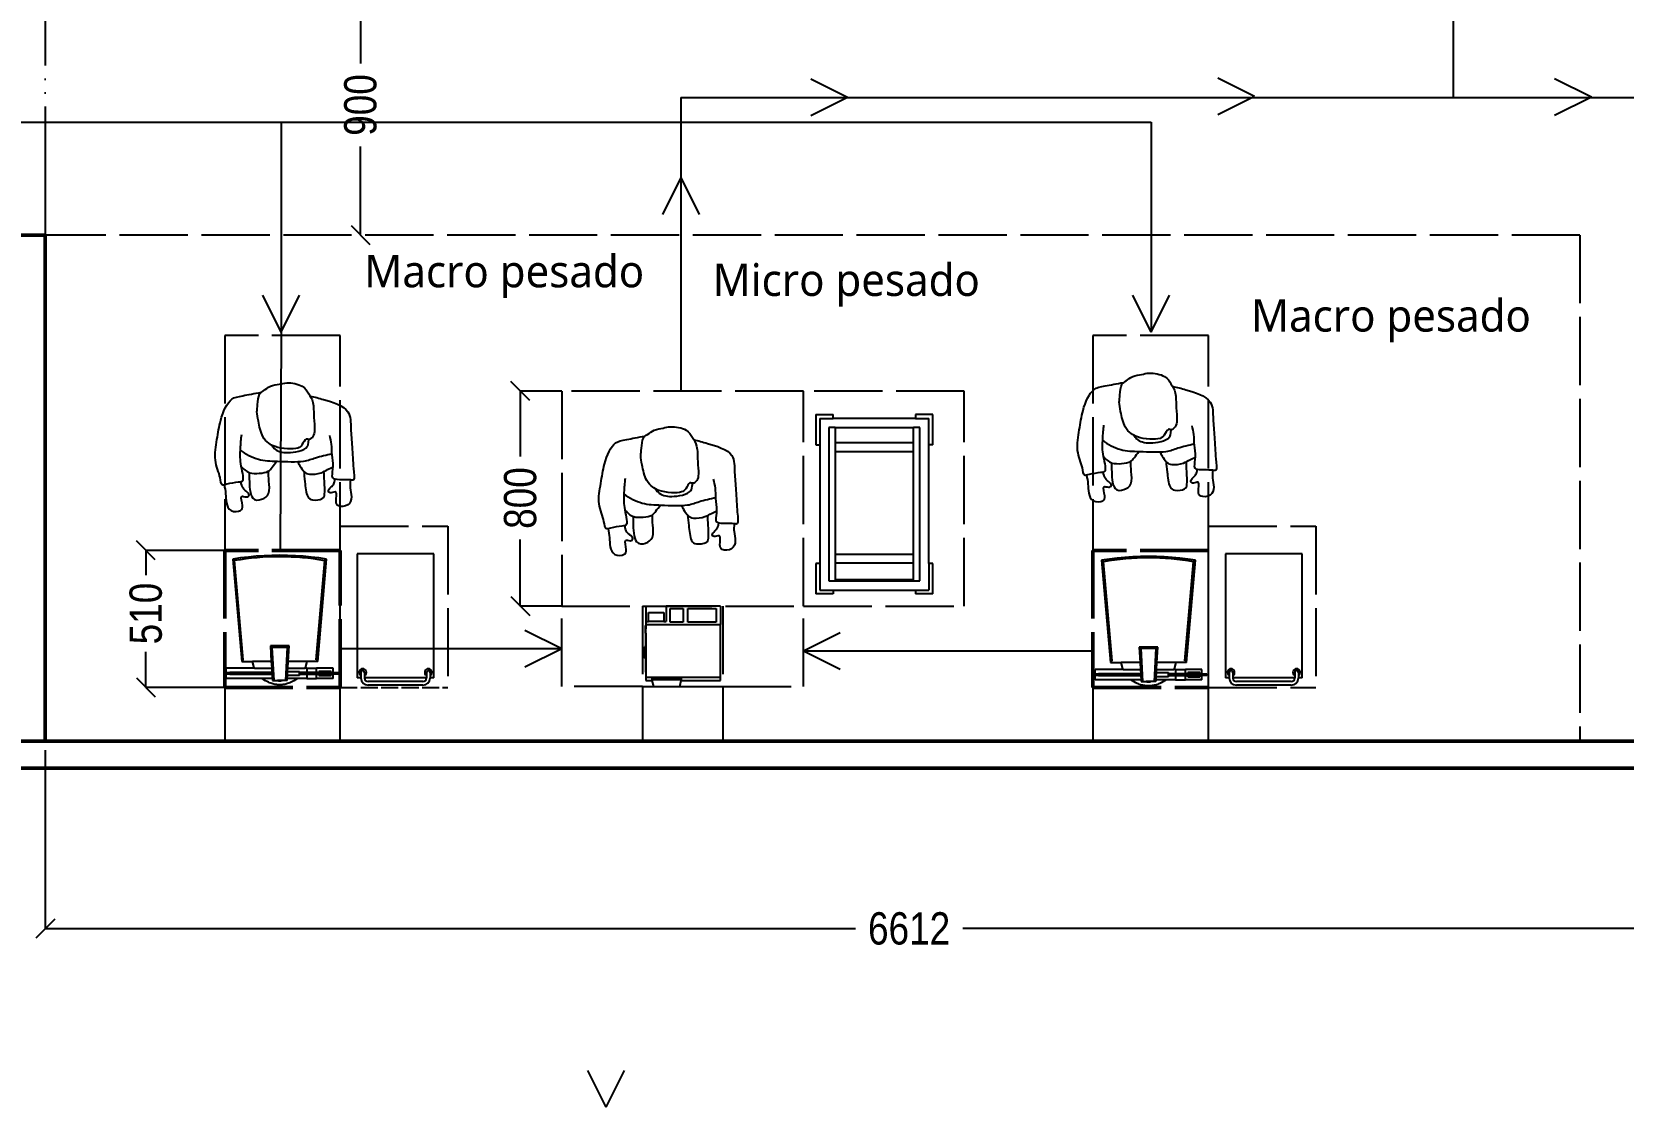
# Model space of a CAD drawing. Header units: millimetres. Extents: x -9564 to 100156, y -26854 to 24346.
# Drawn here: x 64003 to 69926, y -26854 to -22852 of the extents above; entities that cross this region are included whole.
import ezdxf

# ---------------------------------------------------------------- set-up
doc = ezdxf.new("R2010")
doc.units = ezdxf.units.MM
doc.header["$LTSCALE"] = 100
for name, pattern in [('DASHED2', [0.762, 0.635, -0.127]), ('DASHEDX2', [3.048, 2.54, -0.508]), ('DIVIDEX2', [6.604, 5.08, -0.508, 0, -0.508, 0, -0.508])]:
    doc.linetypes.add(name, pattern=pattern)
for name, color, linetype in [('Area circulacion', 50, 'DASHEDX2'), ('Area proceso', 90, 'DASHEDX2'), ('Cotas secundarias', 41, 'Continuous'), ('Flujo proceso', 4, 'Continuous'), ('Maquinas', 200, 'Continuous'), ('Personal', 171, 'Continuous'), ('Puertas', 43, 'DIVIDEX2'), ('rotulo', 211, 'Continuous'), ('Transporte semielaborado', 30, 'Continuous')]:
    doc.layers.add(name, color=color, linetype=linetype)
doc.layers.add('Area maquinas', color=140, linetype='DASHEDX2', lineweight=50)
doc.layers.add('Paredes', color=7, linetype='Continuous', lineweight=50)
doc.styles.add('OpenSans', font='OpenSans-Regular.ttf')
doc.styles.add('OpenSansCondensed-Light', font='OpenSansCondensed-Light.ttf')
doc.dimstyles.new('Cotas Mateo', dxfattribs={"dimtxt": 120, "dimasz": 70, "dimexe": 0.375, "dimexo": 0.125, "dimgap": 0.1, "dimtad": 1, "dimdec": 0, "dimzin": 12, "dimdsep": 46, "dimtxsty": 'OpenSansCondensed-Light', "dimblk": 'OBLIQUE', "dimcen": 2.5, "dimazin": 3, "dimtfac": 0.5, "dimtdec": 0, "dimtmove": 2, "dimatfit": 3, "dimarcsym": 0})

# ---------------------------------------------------------------- blocks, each defined once
blk = doc.blocks.new('pa17-16')
for points, knots in [([(5.62, 2.5537), (5.6188, 2.5427), (5.6154, 2.5253), (5.6223, 2.4901), (5.6346, 2.4293), (5.661, 2.4064), (5.685, 2.3908), (5.7322, 2.3832), (5.7723, 2.3842), (5.7881, 2.3969), (5.8018, 2.4268), (5.8146, 2.4162), (5.8324, 2.4305), (5.8382, 2.4568), (5.8318, 2.5038), (5.8344, 2.5615), (5.8137, 2.5937), (5.7944, 2.6284), (5.7307, 2.6388), (5.7037, 2.6296), (5.6679, 2.626), (5.6442, 2.6055), (5.6228, 2.5961), (5.6214, 2.5667), (5.62, 2.5537)], [0, 0, 0, 0, 0.297584, 0.631064, 1.068635, 1.39533, 1.69617, 2.097861, 2.458938, 2.716293, 3.010442, 3.199165, 3.447293, 3.731671, 4.119196, 4.541864, 4.881702, 5.22714, 5.673063, 5.989311, 6.327668, 6.644571, 6.906626, 7.259736, 7.259736, 7.259736, 7.259736]), ([(5.5575, 2.4391), (5.5549, 2.4218), (5.5525, 2.3852), (5.5491, 2.3329), (5.5712, 2.2599), (5.5431, 2.2589), (5.5029, 2.2526), (5.4793, 2.2435), (5.4785, 2.2813), (5.4499, 2.3438), (5.4658, 2.4235), (5.4776, 2.5033), (5.5116, 2.5798), (5.5552, 2.585), (5.608, 2.5962), (5.6336, 2.6001)], [0, 0, 0, 0, 0.404899, 0.829805, 1.276298, 1.516647, 1.885942, 2.122553, 2.418487, 2.881882, 3.382407, 3.897515, 4.613825, 5.020942, 5.393355, 5.393355, 5.393355, 5.393355]), ([(5.8196, 2.5846), (5.837, 2.5819), (5.8817, 2.5675), (5.9755, 2.5418), (5.972, 2.4609), (5.9791, 2.3926), (5.9812, 2.315), (5.9891, 2.2612), (5.9692, 2.2664), (5.9401, 2.2663), (5.9063, 2.2668), (5.9005, 2.2811), (5.909, 2.3184), (5.9007, 2.3606), (5.9019, 2.4011), (5.8964, 2.4238), (5.8933, 2.4348)], [6.682038, 6.682038, 6.682038, 6.682038, 7.076266, 7.806153, 8.304227, 8.77662, 9.284333, 9.649979, 9.844608, 10.160206, 10.472731, 10.661147, 10.998544, 11.371438, 11.724832, 12.051545, 12.051545, 12.051545, 12.051545]), ([(5.6724, 2.3994), (5.675, 2.3947), (5.6837, 2.383), (5.7041, 2.3718), (5.7348, 2.3697), (5.774, 2.3728), (5.8085, 2.3874), (5.8116, 2.4015), (5.8144, 2.4199)], [0.121052, 0.121052, 0.121052, 0.121052, 0.297289, 0.584433, 0.895396, 1.26174, 1.600834, 1.760925, 1.760925, 1.760925, 1.760925]), ([(5.5522, 2.3809), (5.573, 2.3653), (5.6222, 2.3398), (5.6924, 2.3383), (5.7952, 2.3323), (5.8376, 2.352), (5.881, 2.3613), (5.9019, 2.366)], [0, 0, 0, 0, 0.49262, 0.970296, 1.525877, 1.91054, 2.357805, 2.357805, 2.357805, 2.357805]), ([(5.5552, 2.3206), (5.5597, 2.3147), (5.5706, 2.3043), (5.5892, 2.2916), (5.6248, 2.2913), (5.6613, 2.2967), (5.6731, 2.3154), (5.6858, 2.3299), (5.6912, 2.3378)], [0, 0, 0, 0, 0.262594, 0.520609, 0.853848, 1.185107, 1.43842, 1.738028, 1.738028, 1.738028, 1.738028]), ([(5.5867, 2.2952), (5.5866, 2.2877), (5.5872, 2.2667), (5.5883, 2.1873), (5.6353, 2.19), (5.6673, 2.2128), (5.6606, 2.2618), (5.6599, 2.2881), (5.6606, 2.3008)], [0.078483, 0.078483, 0.078483, 0.078483, 0.321516, 0.797556, 1.122606, 1.448668, 1.830958, 2.166281, 2.166281, 2.166281, 2.166281]), ([(5.7713, 2.3359), (5.7736, 2.3305), (5.7786, 2.3203), (5.7954, 2.2951), (5.8154, 2.2848), (5.8612, 2.2906), (5.8838, 2.3057), (5.8988, 2.3117), (5.9058, 2.3148)], [0, 0, 0, 0, 0.233477, 0.532145, 0.79329, 1.163492, 1.458071, 1.725911, 1.725911, 1.725911, 1.725911]), ([(5.7943, 2.2992), (5.7951, 2.2858), (5.7984, 2.2614), (5.8038, 2.2002), (5.8255, 2.1869), (5.8672, 2.191), (5.8755, 2.2117), (5.8718, 2.2605), (5.8715, 2.286), (5.871, 2.2978)], [0, 0, 0, 0, 0.353805, 0.775896, 1.041599, 1.377968, 1.615337, 2.001902, 2.313716, 2.313716, 2.313716, 2.313716]), ([(5.4915, 2.2484), (5.4936, 2.2374), (5.4981, 2.215), (5.4968, 2.1806), (5.512, 2.1445), (5.5569, 2.147), (5.5634, 2.1681), (5.5498, 2.2128), (5.5753, 2.1995), (5.5912, 2.209), (5.5741, 2.2257), (5.5617, 2.2339), (5.5559, 2.2515), (5.5556, 2.26)], [0, 0, 0, 0, 0.324329, 0.654038, 0.980089, 1.31306, 1.562526, 1.890179, 2.123217, 2.319335, 2.559559, 2.78492, 3.066636, 3.066636, 3.066636, 3.066636]), ([(5.9713, 2.2652), (5.9703, 2.2553), (5.9686, 2.234), (5.9786, 2.2017), (5.9668, 2.1644), (5.9218, 2.1628), (5.9134, 2.1832), (5.9229, 2.229), (5.8988, 2.2135), (5.882, 2.2215), (5.8976, 2.2397), (5.908, 2.248), (5.912, 2.2618), (5.9127, 2.2683)], [0.038839, 0.038839, 0.038839, 0.038839, 0.324329, 0.654038, 0.980089, 1.31306, 1.562526, 1.890179, 2.123217, 2.319335, 2.559559, 2.78492, 2.989829, 2.989829, 2.989829, 2.989829])]:
    blk.add_open_spline(points, degree=3, knots=knots)
blk = doc.blocks.new('Bakery Trolley pl')
at = {"layer": 'Transporte semielaborado'}
for p, q in [((0.1804, 0.6253), (0.2371, 0.6253)), ((0.1804, 0.6253), (0.1804, 0.526)), ((0.2371, 0.6127), (0.2371, 0.6253)), ((0.5048, 0.6127), (0.5048, 0.6253)), ((0.5048, 0.6253), (0.5615, 0.6253)), ((0.5615, 0.526), (0.5615, 0.6253)), ((0.2371, 0.6127), (0.1929, 0.6127)), ((0.1929, 0.526), (0.1929, 0.6127)), ((0.2229, 0.5827), (0.2229, 0.0827)), ((0.2429, 0.5827), (0.2229, 0.5827)), ((0.5048, 0.6127), (0.2371, 0.6127)), ((0.2429, 0.5827), (0.2429, 0.5798)), ((0.4989, 0.5827), (0.2429, 0.5827)), ((0.2429, 0.5798), (0.4989, 0.5798)), ((0.2429, 0.5798), (0.2429, 0.5245)), ((0.5189, 0.5827), (0.4989, 0.5827)), ((0.4989, 0.5798), (0.4989, 0.5827)), ((0.4989, 0.5245), (0.4989, 0.5798)), ((0.5489, 0.6127), (0.5048, 0.6127)), ((0.5189, 0.0827), (0.5189, 0.5827)), ((0.5489, 0.526), (0.5489, 0.6127)), ((0.1804, 0.526), (0.1929, 0.526)), ((0.1929, 0.526), (0.1929, 0.1394)), ((0.2429, 0.5245), (0.4989, 0.5245)), ((0.2429, 0.5245), (0.2429, 0.4967)), ((0.4989, 0.4967), (0.4989, 0.5245)), ((0.5489, 0.526), (0.5615, 0.526)), ((0.5489, 0.1394), (0.5489, 0.526)), ((0.2429, 0.4967), (0.4989, 0.4967)), ((0.2429, 0.4967), (0.2429, 0.1615)), ((0.4989, 0.1615), (0.4989, 0.4967)), ((0.2429, 0.1615), (0.4989, 0.1615)), ((0.2429, 0.1615), (0.2429, 0.1325)), ((0.4989, 0.1325), (0.4989, 0.1615)), ((0.1804, 0.1394), (0.1929, 0.1394)), ((0.1804, 0.1394), (0.1804, 0.0402)), ((0.1929, 0.1394), (0.1929, 0.0527)), ((0.2429, 0.1325), (0.4989, 0.1325)), ((0.2429, 0.1325), (0.2429, 0.0827)), ((0.4989, 0.0827), (0.4989, 0.1325)), ((0.5615, 0.1394), (0.5489, 0.1394)), ((0.5489, 0.0527), (0.5489, 0.1394)), ((0.5615, 0.0402), (0.5615, 0.1394)), ((0.2371, 0.0527), (0.1929, 0.0527)), ((0.2229, 0.0827), (0.2429, 0.0827)), ((0.2371, 0.0402), (0.2371, 0.0527)), ((0.2371, 0.0527), (0.5048, 0.0527)), ((0.4989, 0.0827), (0.2429, 0.0827)), ((0.4989, 0.0827), (0.5189, 0.0827)), ((0.5048, 0.0527), (0.5048, 0.0402)), ((0.5489, 0.0527), (0.5048, 0.0527)), ((0.1804, 0.0402), (0.2371, 0.0402)), ((0.5615, 0.0402), (0.5048, 0.0402))]:
    blk.add_line(p, q, dxfattribs=at)
blk = doc.blocks.new('_OBLIQUE')
at = {"color": 0, "linetype": 'ByBlock'}
blk.add_line((-0.5, -0.5), (0.5, 0.5), dxfattribs=at)
blk = doc.blocks.new('*D159')
at = {"layer": 'Cotas secundarias', "color": 0, "lineweight": -2, "transparency": 16777216}
for p, q in [((64053.1, -25524.4), (64053.1, -26189.4)), ((70665.5, -25524.4), (70665.5, -26189.4)), ((64053.1, -26189.1), (67068.3, -26189.1)), ((70665.5, -26189.1), (67468.5, -26189.1))]:
    blk.add_line(p, q, dxfattribs=at)
at = {"layer": 'Defpoints', "color": 0, "transparency": 16777216}
for p in [(64053.1, -25524.3), (70665.5, -25524.3), (70665.5, -26189.1)]:
    blk.add_point(p, dxfattribs=at)
at = {"layer": 'Cotas secundarias', "color": 0, "lineweight": -2, "transparency": 16777216, "xscale": 70, "yscale": 70, "zscale": 70, "rotation": 180}
blk.add_blockref('_OBLIQUE', (64053.1, -26189.1), dxfattribs=at)
at = {"layer": 'Cotas secundarias', "color": 0, "lineweight": -2, "transparency": 16777216, "xscale": 70, "yscale": 70, "zscale": 70}
blk.add_blockref('_OBLIQUE', (70665.5, -26189.1), dxfattribs=at)
at = {"layer": 'Cotas secundarias', "color": 0, "transparency": 16777216, "insert": (67268.4, -26189.1), "char_height": 120, "attachment_point": 5, "style": 'OpenSansCondensed-Light'}
blk.add_mtext('6612', dxfattribs=at)
blk = doc.blocks.new('*D160')
at = {"layer": 'Cotas secundarias', "color": 0, "lineweight": -2, "transparency": 16777216}
for p, q in [((65226.4, -22708), (65226.4, -22969.7)), ((65226.6, -22708), (65226.8, -22708)), ((65226.4, -23608), (65226.4, -23278.4)), ((65226.6, -23608), (65226.8, -23608))]:
    blk.add_line(p, q, dxfattribs=at)
at = {"layer": 'Defpoints', "color": 0, "transparency": 16777216}
for p in [(65226.4, -22708), (65226.4, -23608), (65226.4, -23608)]:
    blk.add_point(p, dxfattribs=at)
at = {"layer": 'Cotas secundarias', "color": 0, "lineweight": -2, "transparency": 16777216, "xscale": 70, "yscale": 70, "zscale": 70}
for p, rotation in [((65226.4, -22708), 90), ((65226.4, -23608), 270)]:
    blk.add_blockref('_OBLIQUE', p, dxfattribs=dict(at, rotation=rotation))
at = {"layer": 'Cotas secundarias', "color": 0, "transparency": 16777216, "insert": (65226.4, -23124), "char_height": 120, "attachment_point": 5, "rotation": 90, "style": 'OpenSansCondensed-Light'}
blk.add_mtext('900', dxfattribs=at)
blk = doc.blocks.new('*D181')
at = {"layer": 'Cotas secundarias', "color": 0, "lineweight": -2, "transparency": 16777216}
for p, q in [((64720.8, -24781.4), (64427.2, -24781.4)), ((64427.6, -24781.4), (64427.6, -24873.6)), ((64427.6, -25291.4), (64427.6, -25159.6)), ((64720.8, -25291.4), (64427.2, -25291.4))]:
    blk.add_line(p, q, dxfattribs=at)
at = {"layer": 'Defpoints', "color": 0, "transparency": 16777216}
for p in [(64721, -24781.4), (64427.6, -25291.4), (64721, -25291.4)]:
    blk.add_point(p, dxfattribs=at)
at = {"layer": 'Cotas secundarias', "color": 0, "lineweight": -2, "transparency": 16777216, "xscale": 70, "yscale": 70, "zscale": 70}
for p, rotation in [((64427.6, -24781.4), 90), ((64427.6, -25291.4), 270)]:
    blk.add_blockref('_OBLIQUE', p, dxfattribs=dict(at, rotation=rotation))
at = {"layer": 'Cotas secundarias', "color": 0, "transparency": 16777216, "insert": (64427.6, -25016.6), "char_height": 120, "attachment_point": 5, "rotation": 90, "style": 'OpenSansCondensed-Light'}
blk.add_mtext('510', dxfattribs=at)
blk = doc.blocks.new('*D182')
at = {"layer": 'Cotas secundarias', "color": 0, "lineweight": -2, "transparency": 16777216}
for p, q in [((65975.4, -24188.6), (65820.9, -24188.6)), ((65821.3, -24188.6), (65821.3, -24432.3)), ((65821.3, -24988.6), (65821.3, -24741.1)), ((65975.4, -24988.6), (65820.9, -24988.6))]:
    blk.add_line(p, q, dxfattribs=at)
at = {"layer": 'Defpoints', "color": 0, "transparency": 16777216}
for p in [(65821.3, -24188.6), (65975.5, -24188.6), (65975.5, -24988.6)]:
    blk.add_point(p, dxfattribs=at)
at = {"layer": 'Cotas secundarias', "color": 0, "lineweight": -2, "transparency": 16777216, "xscale": 70, "yscale": 70, "zscale": 70}
for p, rotation in [((65821.3, -24188.6), 90), ((65821.3, -24988.6), 270)]:
    blk.add_blockref('_OBLIQUE', p, dxfattribs=dict(at, rotation=rotation))
at = {"layer": 'Cotas secundarias', "color": 0, "transparency": 16777216, "insert": (65821.3, -24586.7), "char_height": 120, "attachment_point": 5, "rotation": 90, "style": 'OpenSansCondensed-Light'}
blk.add_mtext('800', dxfattribs=at)

msp = doc.modelspace()

# ---------------------------------------------------------------- linework, layer by layer
at = {"color": 3}
msp.add_line((68382.782, -25291.411), (68382.782, -24691.411), dxfattribs=at)
for p, q in [((65150.964, -25291.411), (65150.964, -24781.411)), ((68382.782, -25291.411), (68382.782, -24781.411)), ((65150.964, -25291.411), (65150.964, -25291.411)), ((66525.508, -25288.575), (66575.508, -25288.575)), ((68382.782, -25291.411), (68382.782, -25291.411))]:
    msp.add_line(p, q)
at = {"color": 3, "linetype": 'DASHED2'}
msp.add_line((65150.964, -25291.411), (65550.964, -25291.411), dxfattribs=at)
at = {"layer": 'Area circulacion', "color": 2}
for q in [(64053.09, -23607.991), (69765.508, -25491.411)]:
    msp.add_line((69765.508, -23607.991), q, dxfattribs=at)
at = {"layer": 'Area maquinas'}
for p, q in [((65150.964, -24781.411), (64720.964, -24781.411)), ((64720.964, -24781.411), (64720.964, -25291.411)), ((65150.964, -25291.411), (65150.964, -24781.411)), ((68382.782, -24781.411), (67952.782, -24781.411)), ((67952.782, -24781.411), (67952.782, -25291.411)), ((64720.964, -25291.411), (65150.964, -25291.411)), ((67952.782, -25291.411), (68382.782, -25291.411))]:
    msp.add_line(p, q, dxfattribs=at)
at = {"layer": 'Area proceso', "color": 3}
for p, q in [((65150.964, -23981.411), (64720.964, -23981.411)), ((64720.964, -23981.411), (64720.964, -24781.411)), ((65150.964, -24781.411), (65150.964, -23981.411)), ((68382.782, -23981.411), (67952.782, -23981.411)), ((67952.782, -23981.411), (67952.782, -24781.411)), ((68382.782, -24781.411), (68382.782, -23981.411)), ((66875.508, -24188.575), (65975.508, -24188.575)), ((65975.508, -24188.575), (65975.508, -24988.575)), ((66875.508, -24988.575), (66875.508, -24188.575)), ((67473.909, -24188.575), (66875.508, -24188.575)), ((67473.909, -24988.575), (67473.909, -24188.575)), ((65150.964, -25291.411), (65150.964, -24691.411)), ((65150.964, -24691.411), (65550.964, -24691.411)), ((65550.964, -24691.411), (65550.964, -25291.411)), ((68382.782, -24691.411), (68782.782, -24691.411)), ((68782.782, -24691.411), (68782.782, -25291.411)), ((66875.508, -24988.575), (67473.909, -24988.575)), ((64720.964, -25291.411), (64720.964, -25491.411)), ((65150.964, -25491.411), (65150.964, -25291.411)), ((66275.508, -25288.575), (66275.508, -25491.411)), ((66575.508, -25288.575), (66575.508, -25491.411)), ((67952.782, -25291.411), (67952.782, -25491.411)), ((68382.782, -25491.411), (68382.782, -25291.411)), ((68382.782, -25291.411), (68782.782, -25291.411)), ((64720.964, -25491.411), (65150.964, -25491.411)), ((66275.508, -25491.411), (66575.508, -25491.411)), ((67952.782, -25491.411), (68382.782, -25491.411))]:
    msp.add_line(p, q, dxfattribs=at)
at = {"layer": 'Area proceso'}
for p, q in [((68382.782, -25291.411), (68382.782, -24781.411)), ((65975.508, -25288.575), (65975.508, -24988.575)), ((65975.508, -24988.575), (66875.508, -24988.575)), ((66275.508, -24988.575), (66275.508, -25288.575)), ((66275.508, -24988.575), (66575.508, -24988.575)), ((66575.508, -24988.575), (66575.508, -25288.575)), ((66875.508, -25288.575), (66875.508, -24988.575)), ((66275.508, -25288.575), (65975.508, -25288.575)), ((66275.508, -25288.575), (66525.508, -25288.575)), ((66575.508, -25288.575), (66875.508, -25288.575))]:
    msp.add_line(p, q, dxfattribs=at)
at = {"layer": 'Flujo proceso'}
for p, q in [((69294.373, -23095.54), (69294.373, -19779.8)), ((67039.082, -23096.587), (66902.358, -23028.225)), ((68554.154, -23092.361), (68417.43, -23023.999)), ((69807.848, -23094.854), (69671.123, -23026.492)), ((66418.903, -23095.54), (70144.622, -23095.54)), ((66418.903, -23095.54), (66418.903, -24188.575)), ((67039.082, -23096.587), (66902.358, -23164.949)), ((68554.154, -23092.361), (68417.43, -23160.723)), ((69807.848, -23094.854), (69671.123, -23163.216)), ((60986.884, -23188.149), (68169.437, -23188.149)), ((64930.685, -23188.149), (64930.697, -23968.969)), ((68169.437, -23188.149), (68169.449, -23968.969)), ((66418.379, -23394.261), (66350.017, -23530.985)), ((66418.379, -23394.261), (66486.741, -23530.985)), ((64930.697, -23968.969), (64862.335, -23832.244)), ((64930.697, -23968.969), (64999.059, -23832.244)), ((68169.449, -23968.969), (68101.087, -23832.244)), ((68169.449, -23968.969), (68237.811, -23832.244)), ((64930.697, -23968.969), (64927.33, -24781.411)), ((65975.389, -25147.991), (65838.664, -25079.629)), ((66875.504, -25155.307), (67012.228, -25086.945)), ((65150.964, -25146.829), (65550.964, -25146.829)), ((65550.964, -25146.829), (65975.508, -25146.829)), ((65975.389, -25147.991), (65838.664, -25216.353)), ((65975.389, -25147.991), (65975.508, -25147.992)), ((66875.504, -25155.307), (67012.228, -25223.669)), ((67952.782, -25156.093), (66875.508, -25156.093)), ((66140.626, -26853.58), (66072.264, -26716.855)), ((66140.626, -26853.58), (66208.988, -26716.855))]:
    msp.add_line(p, q, dxfattribs=at)
at = {"layer": 'Maquinas'}
for p, q in [((64780.027, -24809.853), (64751.123, -24814.357)), ((64751.123, -24814.357), (64784.441, -25195.186)), ((64751.123, -24814.357), (64757.894, -24819.661)), ((64809.046, -24806.163), (64780.027, -24809.853)), ((64838.157, -24803.29), (64809.046, -24806.163)), ((64867.338, -24801.237), (64838.157, -24803.29)), ((64896.565, -24800.004), (64867.338, -24801.237)), ((64925.815, -24799.593), (64896.565, -24800.004)), ((64955.065, -24800.004), (64925.815, -24799.593)), ((64984.292, -24801.237), (64955.065, -24800.004)), ((65013.473, -24803.29), (64984.292, -24801.237)), ((65042.584, -24806.163), (65013.473, -24803.29)), ((65071.603, -24809.853), (65042.584, -24806.163)), ((65067.189, -25195.186), (65100.507, -24814.357)), ((65100.507, -24814.357), (65071.603, -24809.853)), ((65100.507, -24814.357), (65093.736, -24819.661)), ((68013.701, -24813.978), (67984.797, -24818.482)), ((68042.72, -24810.288), (68013.701, -24813.978)), ((68071.832, -24807.416), (68042.72, -24810.288)), ((68101.013, -24805.362), (68071.832, -24807.416)), ((68130.24, -24804.129), (68101.013, -24805.362)), ((68159.49, -24803.718), (68130.24, -24804.129)), ((68188.74, -24804.129), (68159.49, -24803.718)), ((68217.966, -24805.362), (68188.74, -24804.129)), ((68247.147, -24807.416), (68217.966, -24805.362)), ((68276.259, -24810.288), (68247.147, -24807.416)), ((68305.278, -24813.978), (68276.259, -24810.288)), ((68334.182, -24818.482), (68305.278, -24813.978)), ((64790.198, -25188.903), (64757.894, -24819.661)), ((65061.432, -25188.903), (65093.736, -24819.661)), ((67984.797, -24818.482), (68018.115, -25199.312)), ((67984.797, -24818.482), (67991.568, -24823.786)), ((68023.873, -25193.029), (67991.568, -24823.786)), ((68295.106, -25193.029), (68327.411, -24823.786)), ((68300.864, -25199.312), (68334.182, -24818.482)), ((68334.182, -24818.482), (68327.411, -24823.786)), ((66288.866, -24988.575), (66288.866, -25046.502)), ((66288.866, -24988.575), (66364.362, -24988.575)), ((66364.362, -24988.575), (66364.362, -25046.502)), ((66565.817, -24988.575), (66364.362, -24988.575)), ((66565.817, -24988.575), (66565.817, -25057.827)), ((66288.866, -25046.502), (66288.866, -25057.827)), ((66288.866, -25046.502), (66298.303, -25046.502)), ((66298.303, -25046.502), (66298.303, -25012.434)), ((66298.303, -25012.434), (66354.925, -25012.434)), ((66354.925, -25046.502), (66298.303, -25046.502)), ((66354.925, -25012.434), (66354.925, -25046.502)), ((66354.925, -25046.502), (66364.362, -25046.502)), ((66379.461, -25048.106), (66379.461, -24998.067)), ((66379.461, -24998.067), (66427.795, -24998.067)), ((66427.795, -25048.106), (66379.461, -25048.106)), ((66427.795, -24998.067), (66427.795, -25048.106)), ((66445.189, -25048.106), (66445.189, -24998.067)), ((66445.189, -24998.067), (66550.718, -24998.067)), ((66550.718, -25048.106), (66445.189, -25048.106)), ((66550.718, -24998.067), (66550.718, -25048.106)), ((66288.866, -25060.662), (66286.978, -25060.662)), ((66286.978, -25061.187), (66286.978, -25060.662)), ((66288.866, -25061.187), (66286.978, -25061.187)), ((66286.978, -25073.891), (66286.978, -25061.187)), ((66288.866, -25073.891), (66286.978, -25073.891)), ((66286.978, -25089.501), (66286.978, -25073.891)), ((66288.866, -25089.501), (66286.978, -25089.501)), ((66286.978, -25089.501), (66286.978, -25140.18)), ((66288.866, -25057.827), (66565.817, -25057.827)), ((66288.866, -25057.827), (66288.866, -25060.662)), ((66288.866, -25060.662), (66288.866, -25061.187)), ((66288.866, -25061.187), (66288.866, -25073.891)), ((66288.866, -25089.501), (66288.866, -25073.891)), ((66288.866, -25089.501), (66288.866, -25235.328)), ((66565.817, -25253.447), (66565.817, -25057.827)), ((64960.334, -25137.24), (64891.296, -25137.24)), ((64891.296, -25137.24), (64894.453, -25195.186)), ((64891.296, -25137.24), (64896.951, -25142.596)), ((64954.679, -25142.596), (64896.951, -25142.596)), ((64896.951, -25142.596), (64903.631, -25265.221)), ((64947.983, -25265.513), (64954.679, -25142.596)), ((64954.679, -25142.596), (64960.334, -25137.24)), ((64957.177, -25195.186), (64960.334, -25137.24)), ((66283.204, -25153.183), (66279.429, -25153.183)), ((66279.429, -25170.17), (66279.429, -25153.183)), ((66283.204, -25170.17), (66279.429, -25170.17)), ((66286.978, -25140.18), (66283.204, -25140.18)), ((66283.204, -25146.202), (66283.204, -25140.18)), ((66283.204, -25146.202), (66283.204, -25153.183)), ((66286.978, -25146.202), (66283.204, -25146.202)), ((66286.978, -25153.183), (66283.204, -25153.183)), ((66286.978, -25170.17), (66283.204, -25170.17)), ((66283.204, -25170.17), (66283.204, -25177.151)), ((66286.978, -25146.202), (66286.978, -25140.18)), ((66286.978, -25146.202), (66286.978, -25153.183)), ((66286.978, -25170.17), (66286.978, -25153.183)), ((66286.978, -25170.17), (66286.978, -25177.151)), ((68194.008, -25141.365), (68124.971, -25141.365)), ((68124.971, -25141.365), (68128.127, -25199.312)), ((68124.971, -25141.365), (68130.626, -25146.721)), ((68188.353, -25146.721), (68130.626, -25146.721)), ((68130.626, -25146.721), (68137.306, -25269.346)), ((68181.657, -25269.638), (68188.353, -25146.721)), ((68188.353, -25146.721), (68194.008, -25141.365)), ((68190.852, -25199.312), (68194.008, -25141.365)), ((64727.042, -25236.379), (64727.042, -25220.333)), ((64831.721, -25220.333), (64727.042, -25220.333)), ((64784.441, -25195.186), (64790.198, -25188.903)), ((64784.441, -25195.186), (64824.493, -25195.186)), ((64894.453, -25195.186), (64824.493, -25195.186)), ((64830.799, -25218.648), (64824.493, -25195.186)), ((64831.721, -25220.333), (64830.799, -25218.648)), ((64831.721, -25220.333), (64895.823, -25220.333)), ((64894.453, -25195.186), (64895.823, -25220.333)), ((64895.823, -25220.333), (64896.697, -25236.379)), ((64954.334, -25247.376), (64955.187, -25231.722)), ((64955.187, -25231.722), (64955.807, -25220.333)), ((64955.187, -25231.722), (64999.863, -25231.722)), ((64955.807, -25220.333), (64957.177, -25195.186)), ((64955.807, -25220.333), (65019.909, -25220.333)), ((65027.137, -25195.186), (64957.177, -25195.186)), ((64999.863, -25236.379), (64999.863, -25231.722)), ((65020.831, -25218.648), (65019.909, -25220.333)), ((65026.339, -25220.333), (65019.909, -25220.333)), ((65027.137, -25195.186), (65020.831, -25218.648)), ((65026.339, -25220.333), (65026.339, -25236.379)), ((65026.339, -25220.333), (65062.966, -25220.333)), ((65067.189, -25195.186), (65027.137, -25195.186)), ((65061.432, -25188.903), (65067.189, -25195.186)), ((65062.966, -25236.379), (65062.966, -25220.333)), ((65124.588, -25220.333), (65062.966, -25220.333)), ((65117.409, -25231.722), (65071.817, -25231.722)), ((65071.817, -25236.379), (65071.817, -25231.722)), ((65117.409, -25236.379), (65117.409, -25231.722)), ((65124.588, -25236.379), (65124.588, -25220.333)), ((66286.978, -25177.151), (66283.204, -25177.151)), ((66283.204, -25183.203), (66283.204, -25177.151)), ((66286.978, -25183.203), (66283.204, -25183.203)), ((66286.978, -25183.203), (66286.978, -25177.151)), ((66286.978, -25183.203), (66286.978, -25235.328)), ((67960.717, -25240.505), (67960.717, -25224.458)), ((68065.395, -25224.458), (67960.717, -25224.458)), ((68018.115, -25199.312), (68023.873, -25193.029)), ((68018.115, -25199.312), (68058.168, -25199.312)), ((68128.127, -25199.312), (68058.168, -25199.312)), ((68064.474, -25222.773), (68058.168, -25199.312)), ((68065.395, -25224.458), (68064.474, -25222.773)), ((68065.395, -25224.458), (68129.497, -25224.458)), ((68128.127, -25199.312), (68129.497, -25224.458)), ((68129.497, -25224.458), (68130.371, -25240.505)), ((68188.861, -25235.847), (68189.482, -25224.458)), ((68189.482, -25224.458), (68190.852, -25199.312)), ((68189.482, -25224.458), (68253.584, -25224.458)), ((68260.811, -25199.312), (68190.852, -25199.312)), ((68254.505, -25222.773), (68253.584, -25224.458)), ((68260.014, -25224.458), (68253.584, -25224.458)), ((68260.811, -25199.312), (68254.505, -25222.773)), ((68260.014, -25224.458), (68260.014, -25240.505)), ((68260.014, -25224.458), (68296.641, -25224.458)), ((68300.864, -25199.312), (68260.811, -25199.312)), ((68295.106, -25193.029), (68300.864, -25199.312)), ((68296.641, -25240.505), (68296.641, -25224.458)), ((68358.262, -25224.458), (68296.641, -25224.458)), ((68358.262, -25240.505), (68358.262, -25224.458)), ((64722.151, -25236.379), (64722.151, -25242.719)), ((64727.042, -25236.379), (64722.151, -25236.379)), ((64727.042, -25242.719), (64722.151, -25242.719)), ((64727.042, -25236.379), (64727.042, -25242.719)), ((64727.042, -25236.379), (64739.62, -25236.379)), ((64727.042, -25258.765), (64727.042, -25242.719)), ((64739.62, -25242.719), (64727.042, -25242.719)), ((64860.04, -25258.765), (64727.042, -25258.765)), ((64896.697, -25236.379), (64739.62, -25236.379)), ((64739.62, -25242.719), (64739.62, -25236.379)), ((64739.62, -25242.719), (64897.042, -25242.719)), ((64897.916, -25258.765), (64860.04, -25258.765)), ((64896.697, -25236.379), (64897.042, -25242.719)), ((64897.042, -25242.719), (64897.916, -25258.765)), ((64897.916, -25258.765), (64898.284, -25265.513)), ((64898.284, -25265.513), (64899.389, -25265.452)), ((64899.389, -25265.452), (64903.631, -25265.221)), ((64899.389, -25265.452), (64903.631, -25265.513)), ((64903.631, -25265.221), (64903.631, -25265.513)), ((64903.631, -25265.513), (64917.234, -25265.513)), ((64934.396, -25265.513), (64917.234, -25265.513)), ((64947.983, -25265.513), (64934.396, -25265.513)), ((64953.346, -25265.513), (64947.983, -25265.513)), ((64953.346, -25265.513), (64953.714, -25258.765)), ((64953.714, -25258.765), (64954.334, -25247.376)), ((64991.59, -25258.765), (64953.714, -25258.765)), ((64999.863, -25247.376), (64954.334, -25247.376)), ((65026.339, -25258.765), (64991.59, -25258.765)), ((65026.339, -25236.379), (64999.863, -25236.379)), ((64999.863, -25242.719), (64999.863, -25236.379)), ((64999.863, -25247.376), (64999.863, -25242.719)), ((64999.863, -25242.719), (65026.339, -25242.719)), ((65062.966, -25236.379), (65026.339, -25236.379)), ((65026.339, -25242.719), (65026.339, -25258.765)), ((65026.339, -25242.719), (65062.966, -25242.719)), ((65026.339, -25258.765), (65062.966, -25258.765)), ((65071.817, -25236.379), (65062.966, -25236.379)), ((65062.966, -25258.765), (65062.966, -25242.719)), ((65062.966, -25242.719), (65071.817, -25242.719)), ((65124.588, -25258.765), (65062.966, -25258.765)), ((65117.409, -25236.379), (65071.817, -25236.379)), ((65071.817, -25247.376), (65071.817, -25242.719)), ((65071.817, -25242.719), (65117.409, -25242.719)), ((65071.817, -25247.376), (65117.409, -25247.376)), ((65124.588, -25236.379), (65117.409, -25236.379)), ((65117.409, -25247.376), (65117.409, -25242.719)), ((65117.409, -25242.719), (65124.588, -25242.719)), ((65124.588, -25236.379), (65138.563, -25236.379)), ((65124.588, -25258.765), (65124.588, -25242.719)), ((65138.563, -25242.719), (65124.588, -25242.719)), ((65138.563, -25236.379), (65138.563, -25242.719)), ((65138.563, -25236.379), (65143.454, -25236.379)), ((65143.454, -25242.719), (65138.563, -25242.719)), ((65143.454, -25236.379), (65143.454, -25242.719)), ((66288.866, -25235.328), (66286.978, -25235.328)), ((66288.866, -25235.328), (66288.866, -25253.447)), ((66288.866, -25253.447), (66565.817, -25253.447)), ((66288.866, -25253.447), (66288.866, -25265.526)), ((66288.866, -25265.526), (66310.822, -25265.526)), ((66310.273, -25258.679), (66310.273, -25263.526)), ((66421.067, -25258.679), (66310.273, -25258.679)), ((66421.067, -25263.526), (66310.273, -25263.526)), ((66310.273, -25263.526), (66310.822, -25265.526)), ((66310.822, -25265.526), (66316.921, -25287.759)), ((66316.921, -25287.759), (66414.42, -25287.759)), ((66414.42, -25287.759), (66420.519, -25265.526)), ((66420.519, -25265.526), (66421.067, -25263.526)), ((66420.519, -25265.526), (66565.817, -25265.526)), ((66421.067, -25263.526), (66421.067, -25258.679)), ((66565.817, -25265.526), (66565.817, -25253.447)), ((67955.825, -25240.505), (67955.825, -25246.844)), ((67960.717, -25240.505), (67955.825, -25240.505)), ((67960.717, -25246.844), (67955.825, -25246.844)), ((67960.717, -25240.505), (67960.717, -25246.844)), ((67960.717, -25240.505), (67973.295, -25240.505)), ((67960.717, -25262.89), (67960.717, -25246.844)), ((67973.295, -25246.844), (67960.717, -25246.844)), ((68093.714, -25262.89), (67960.717, -25262.89)), ((68130.371, -25240.505), (67973.295, -25240.505)), ((67973.295, -25246.844), (67973.295, -25240.505)), ((67973.295, -25246.844), (68130.717, -25246.844)), ((68131.591, -25262.89), (68093.714, -25262.89)), ((68130.371, -25240.505), (68130.717, -25246.844)), ((68130.717, -25246.844), (68131.591, -25262.89)), ((68131.591, -25262.89), (68131.958, -25269.638)), ((68131.958, -25269.638), (68133.063, -25269.578)), ((68133.063, -25269.578), (68137.306, -25269.346)), ((68133.063, -25269.578), (68137.306, -25269.638)), ((68137.306, -25269.346), (68137.306, -25269.638)), ((68137.306, -25269.638), (68150.908, -25269.638)), ((68168.071, -25269.638), (68150.908, -25269.638)), ((68181.657, -25269.638), (68168.071, -25269.638)), ((68187.021, -25269.638), (68181.657, -25269.638)), ((68187.021, -25269.638), (68187.388, -25262.89)), ((68187.388, -25262.89), (68188.009, -25251.501)), ((68225.265, -25262.89), (68187.388, -25262.89)), ((68188.009, -25251.501), (68188.861, -25235.847)), ((68233.538, -25251.501), (68188.009, -25251.501)), ((68188.861, -25235.847), (68233.538, -25235.847)), ((68260.014, -25262.89), (68225.265, -25262.89)), ((68233.538, -25240.505), (68233.538, -25235.847)), ((68260.014, -25240.505), (68233.538, -25240.505)), ((68233.538, -25246.844), (68233.538, -25240.505)), ((68233.538, -25251.501), (68233.538, -25246.844)), ((68233.538, -25246.844), (68260.014, -25246.844)), ((68296.641, -25240.505), (68260.014, -25240.505)), ((68260.014, -25246.844), (68260.014, -25262.89)), ((68260.014, -25246.844), (68296.641, -25246.844)), ((68260.014, -25262.89), (68296.641, -25262.89)), ((68305.492, -25240.505), (68296.641, -25240.505)), ((68296.641, -25262.89), (68296.641, -25246.844)), ((68296.641, -25246.844), (68305.492, -25246.844)), ((68358.262, -25262.89), (68296.641, -25262.89)), ((68351.084, -25235.847), (68305.492, -25235.847)), ((68305.492, -25240.505), (68305.492, -25235.847)), ((68351.084, -25240.505), (68305.492, -25240.505)), ((68305.492, -25251.501), (68305.492, -25246.844)), ((68305.492, -25246.844), (68351.084, -25246.844)), ((68305.492, -25251.501), (68351.084, -25251.501)), ((68351.084, -25240.505), (68351.084, -25235.847)), ((68358.262, -25240.505), (68351.084, -25240.505)), ((68351.084, -25251.501), (68351.084, -25246.844)), ((68351.084, -25246.844), (68358.262, -25246.844)), ((68358.262, -25240.505), (68372.238, -25240.505)), ((68358.262, -25262.89), (68358.262, -25246.844)), ((68372.238, -25246.844), (68358.262, -25246.844)), ((68372.238, -25240.505), (68372.238, -25246.844)), ((68372.238, -25240.505), (68377.129, -25240.505)), ((68377.129, -25246.844), (68372.238, -25246.844)), ((68377.129, -25240.505), (68377.129, -25246.844))]:
    msp.add_line(p, q, dxfattribs=at)
for points in [[(64991.59, -25258.765), (64984.847, -25263.169), (64978.74, -25266.854), (64973.199, -25269.901), (64968.157, -25272.39), (64963.545, -25274.402), (64959.296, -25276.018), (64955.339, -25277.319), (64951.608, -25278.385), (64948.041, -25279.285), (64944.611, -25280.039), (64941.299, -25280.655), (64938.085, -25281.141), (64934.949, -25281.506), (64931.872, -25281.756), (64928.833, -25281.901), (64925.815, -25281.947), (64922.796, -25281.901), (64919.758, -25281.756), (64916.681, -25281.506), (64913.545, -25281.141), (64910.331, -25280.655), (64907.019, -25280.039), (64903.589, -25279.285), (64900.022, -25278.385), (64896.291, -25277.319), (64892.334, -25276.018), (64888.084, -25274.402), (64883.473, -25272.39), (64878.431, -25269.901), (64872.89, -25266.854), (64866.783, -25263.169), (64860.04, -25258.765)], [(64917.234, -25265.513), (64918.119, -25265.838), (64919.079, -25266.117), (64920.104, -25266.349), (64921.182, -25266.537), (64922.303, -25266.681), (64923.455, -25266.782), (64924.63, -25266.842), (64925.815, -25266.862), (64927, -25266.842), (64928.174, -25266.782), (64929.327, -25266.681), (64930.448, -25266.537), (64931.526, -25266.349), (64932.551, -25266.117), (64933.511, -25265.838), (64934.396, -25265.513)], [(68225.265, -25262.89), (68218.522, -25267.295), (68212.414, -25270.98), (68206.874, -25274.026), (68201.832, -25276.515), (68197.22, -25278.527), (68192.97, -25280.143), (68189.014, -25281.444), (68185.282, -25282.51), (68181.716, -25283.41), (68178.286, -25284.164), (68174.974, -25284.78), (68171.759, -25285.267), (68168.623, -25285.631), (68165.546, -25285.881), (68162.508, -25286.026), (68159.49, -25286.072), (68156.471, -25286.026), (68153.433, -25285.881), (68150.356, -25285.631), (68147.22, -25285.267), (68144.005, -25284.78), (68140.693, -25284.164), (68137.264, -25283.41), (68133.697, -25282.51), (68129.965, -25281.444), (68126.009, -25280.143), (68121.759, -25278.527), (68117.147, -25276.515), (68112.105, -25274.026), (68106.565, -25270.98), (68100.457, -25267.295), (68093.714, -25262.89)], [(68150.908, -25269.638), (68151.794, -25269.963), (68152.754, -25270.242), (68153.778, -25270.474), (68154.856, -25270.662), (68155.977, -25270.806), (68157.13, -25270.907), (68158.304, -25270.967), (68159.49, -25270.987), (68160.675, -25270.967), (68161.849, -25270.907), (68163.002, -25270.806), (68164.123, -25270.662), (68165.201, -25270.474), (68166.225, -25270.242), (68167.186, -25269.963), (68168.071, -25269.638)]]:
    msp.add_lwpolyline(points, dxfattribs=at)
for centre in [(64924.742, -25776.937), (68158.416, -25781.062)]:
    msp.add_arc(centre, 971.708, 79.9864267, 99.8870323, dxfattribs=at)
at = {"layer": 'Paredes'}
for p, q in [((63948.538, -23607.991), (64053.09, -23607.991)), ((64053.09, -23607.991), (64053.09, -25491.411)), ((63853.09, -25491.411), (72865.508, -25491.411)), ((51868.21, -25591.411), (72965.508, -25591.411))]:
    msp.add_line(p, q, dxfattribs=at)
at = {"layer": 'Puertas'}
msp.add_line((64053.09, -21807.991), (64053.09, -23607.991), dxfattribs=at)
at = {"layer": 'Transporte semielaborado'}
for p, q in [((65499.766, -24794.644), (65213.795, -24794.644)), ((65213.795, -24794.644), (65213.795, -25255.562)), ((65499.766, -25255.562), (65499.766, -24794.644)), ((68731.584, -24794.644), (68445.613, -24794.644)), ((68445.613, -24794.644), (68445.613, -25255.562)), ((68731.584, -25255.562), (68731.584, -24794.644)), ((65228.023, -25255.562), (65213.795, -25255.562)), ((65228.023, -25235.376), (65228.023, -25256.403)), ((65241.481, -25235.376), (65241.481, -25256.403)), ((65472.079, -25255.562), (65241.481, -25255.562)), ((65458.622, -25269.861), (65254.938, -25269.861)), ((65458.622, -25283.318), (65254.938, -25283.318)), ((65472.079, -25235.376), (65472.079, -25256.403)), ((65485.537, -25235.376), (65485.537, -25256.403)), ((65499.766, -25255.562), (65485.537, -25255.562)), ((65499.766, -25255.562), (65485.537, -25255.562)), ((65499.766, -25255.562), (65493.037, -25255.562)), ((65499.766, -25255.562), (65499.766, -25235.376)), ((65499.766, -25255.562), (65499.766, -25248.833)), ((68459.841, -25255.562), (68445.613, -25255.562)), ((68459.841, -25235.376), (68459.841, -25256.403)), ((68473.299, -25235.376), (68473.299, -25256.403)), ((68703.897, -25255.562), (68473.299, -25255.562)), ((68690.44, -25269.861), (68486.756, -25269.861)), ((68690.44, -25283.318), (68486.756, -25283.318)), ((68703.897, -25235.376), (68703.897, -25256.403)), ((68717.355, -25235.376), (68717.355, -25256.403)), ((68731.584, -25255.562), (68717.355, -25255.562)), ((68731.584, -25255.562), (68717.355, -25255.562)), ((68731.584, -25255.562), (68724.855, -25255.562)), ((68731.584, -25255.562), (68731.584, -25235.376)), ((68731.584, -25255.562), (68731.584, -25248.833))]:
    msp.add_line(p, q, dxfattribs=at)
for centre, radius, start, end in [((65234.752, -25235.376), 13.457, 300, 240), ((65234.752, -25235.376), 6.729, 90, 180), ((65234.752, -25235.376), 6.729, 359.9998907, 180), ((65478.808, -25235.376), 13.457, 300, 240), ((65478.808, -25235.376), 6.729, 0, 180), ((68466.57, -25235.376), 13.457, 300, 240), ((68466.57, -25235.376), 6.729, 90, 180), ((68466.57, -25235.376), 6.729, 359.9998907, 180), ((68710.626, -25235.376), 13.457, 300, 240), ((68710.626, -25235.376), 6.729, 0, 180), ((65254.938, -25256.403), 26.915, 180, 270), ((65254.938, -25256.403), 13.457, 180, 270), ((65458.622, -25256.403), 13.457, 270, 0), ((65458.622, -25256.403), 26.915, 270, 0), ((68486.756, -25256.403), 26.915, 180, 270), ((68486.756, -25256.403), 13.457, 180, 270), ((68690.44, -25256.403), 13.457, 270, 0), ((68690.44, -25256.403), 26.915, 270, 0)]:
    msp.add_arc(centre, radius, start, end, dxfattribs=at)

# ---------------------------------------------------------------- block references
at = {"layer": 'Personal', "xscale": 979.1504951166461, "yscale": 979.1504951166461, "zscale": 979.1504951166461, "rotation": 0.2543368405677706}
for p in [(59351.989, -26763.468), (62561.616, -26727.307), (60780.64, -26926.575)]:
    msp.add_blockref('pa17-16', p, dxfattribs=at)
at = {"layer": 'Transporte semielaborado', "xscale": 1141.039974711085, "yscale": 1141.039974711085, "zscale": 1141.039974711085, "rotation": 180}
msp.add_blockref('Bakery Trolley pl', (67562.318, -24230.148), dxfattribs=at)

# ---------------------------------------------------------------- texts
at = {"layer": 'rotulo', "char_height": 120, "width": 1055.00166, "attachment_point": 1, "style": 'OpenSans'}
for s, insert in [('Macro pesado', (65240.479, -23682.588)), ('Micro pesado', (66537.38, -23714.711)), ('Macro pesado', (68540.886, -23847.396))]:
    msp.add_mtext(s, dxfattribs=dict(at, insert=insert))

# ---------------------------------------------------------------- dimensions: what is measured, and where the dimension line sits
at = {"layer": 'Cotas secundarias'}
for base, p1, p2, picture, middle in [((65226.442, -23607.991), (65226.442, -22707.991), (65226.442, -23607.991), '*D160', (65226.442, -23124.041)), ((65821.263, -24188.575), (65975.508, -24988.575), (65975.508, -24188.575), '*D182', (65821.263, -24586.71)), ((64427.556, -25291.411), (64720.964, -24781.411), (64720.964, -25291.411), '*D181', (64427.556, -25016.594))]:
    dim = msp.add_linear_dim(base=base, p1=p1, p2=p2, angle=90, dimstyle='Cotas Mateo', dxfattribs=at)
    dim.commit()
    dim.dimension.update_dxf_attribs({"geometry": picture, "text_midpoint": middle, "dimtype": 160})
dim = msp.add_linear_dim(base=(70665.508, -26189.069), p1=(64053.09, -25524.305), p2=(70665.508, -25524.305), dimstyle='Cotas Mateo', dxfattribs=at)
dim.commit()
dim.dimension.update_dxf_attribs({"geometry": '*D159', "text_midpoint": (67268.352, -26189.069), "dimtype": 160})

doc.saveas('drawing.dxf')
